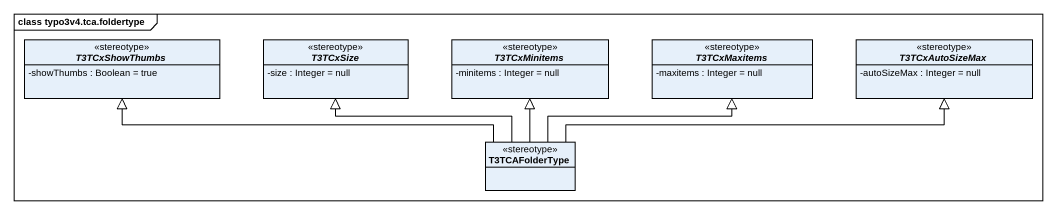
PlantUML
@startuml
mainframe class typo3v4.tca.foldertype
hide circle
hide empty members
skinparam classAttributeIconSize 0
abstract class T3TCxShowThumbs <<stereotype>> {
  -showThumbs : Boolean = true
}
abstract class T3TCxSize <<stereotype>> {
  -size : Integer = null
}
abstract class T3TCxMinitems <<stereotype>> {
  -minitems : Integer = null
}
abstract class T3TCxMaxitems <<stereotype>> {
  -maxitems : Integer = null
}
abstract class T3TCxAutoSizeMax <<stereotype>> {
  -autoSizeMax : Integer = null
}
class T3TCAFolderType <<stereotype>>
T3TCAFolderType -left-|> T3TCxShowThumbs
T3TCAFolderType -left-|> T3TCxSize
T3TCAFolderType -up-|> T3TCxMinitems
T3TCAFolderType -right-|> T3TCxMaxitems
T3TCAFolderType -right-|> T3TCxAutoSizeMax
@enduml
